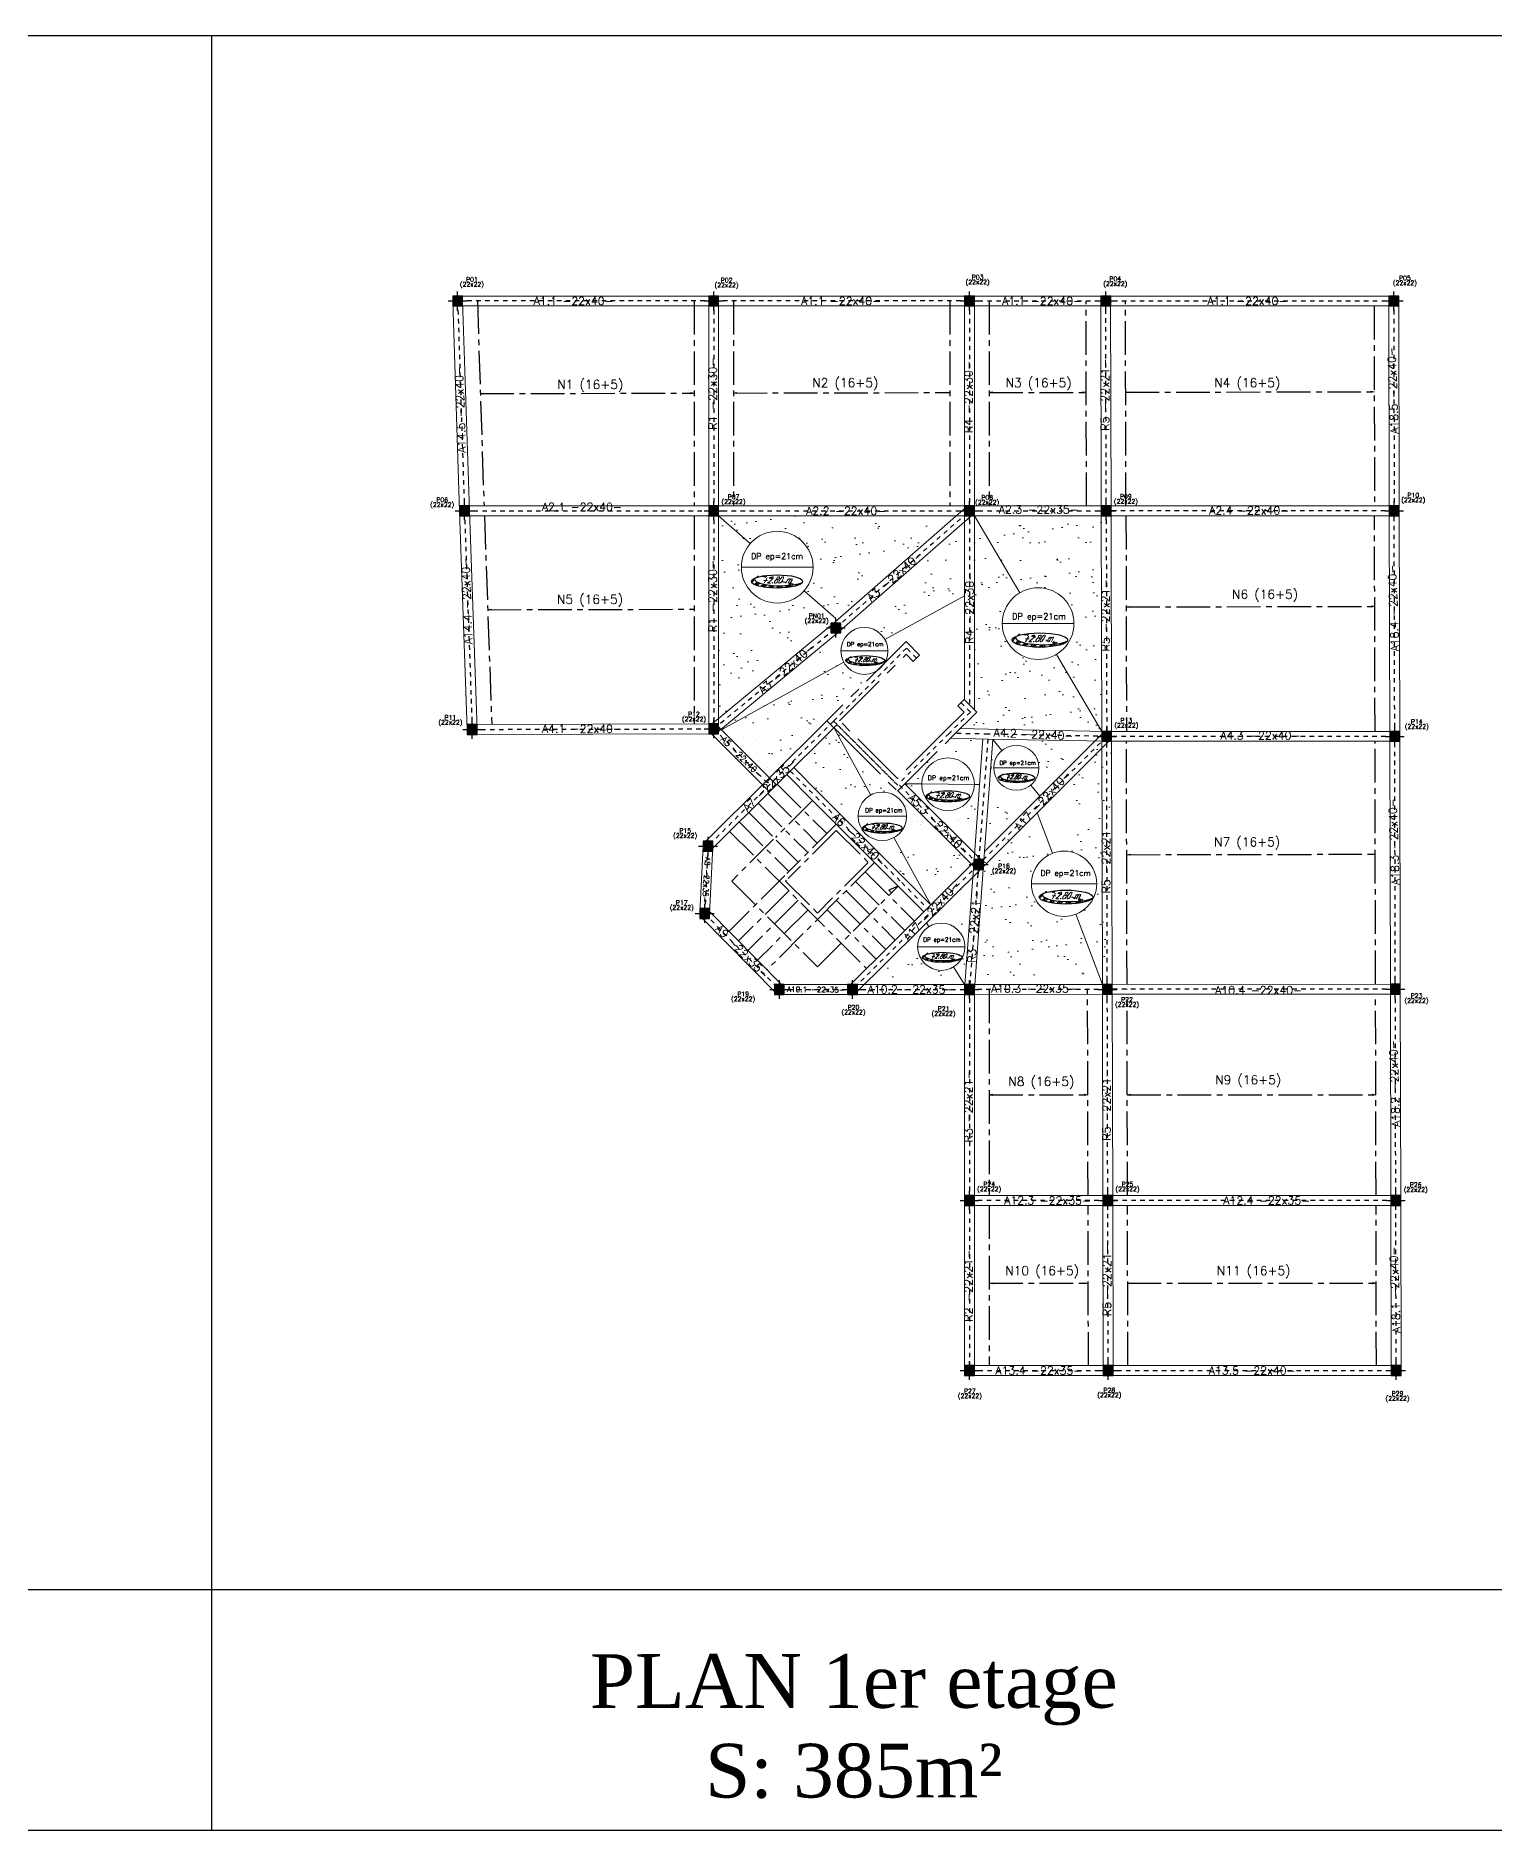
# Model space of a CAD drawing. Header units: millimetres. Extents: x 2068 to 2249, y 1667 to 1707.
# Drawn here: x 2124.68 to 2157.22, y 1667.4 to 1707.44 of the extents above; entities that cross this region are included whole.
import ezdxf
from ezdxf.enums import TextEntityAlignment as Align

# ---------------------------------------------------------------- set-up
doc = ezdxf.new("R2010")
doc.units = ezdxf.units.MM
for name, pattern in [('CENTER', [2, 1.25, -0.25, 0.25, -0.25]), ('CENTER2', [1.125, 0.75, -0.125, 0.125, -0.125]), ('CONTINU', [0])]:
    doc.linetypes.add(name, pattern=pattern)
for name, color, linetype in [('AXE', 1, 'CENTER'), ('Dalle Nervuree', 120, 'CONTINU'), ('Escalierr', 30, 'Continuous'), ('Poteaux', 7, 'Continuous'), ('texte poteau', 7, 'Continuous'), ('texte poutre', 7, 'Continuous'), ('Voiles', 6, 'CENTER')]:
    doc.layers.add(name, color=color, linetype=linetype)
for name, color, linetype, lineweight in [('dalle pleine', 170, 'Continuous', 20), ('Poutre', 50, 'Continuous', 20), ('Raidesseur', 3, 'Continuous', 20)]:
    doc.layers.add(name, color=color, linetype=linetype, lineweight=lineweight)
doc.styles.add('ROMANS', font='romans.shx', dxfattribs={"width": 0.65})
doc.styles.get("Standard").update_dxf_attribs({"font": 'arial.ttf'})
doc.styles.add('STYLE2', font='romanc.shx')
pattern_1 = [(37.5, (2095.3777, 1706.1646), (-0.025197, 0.7707295), [0, -0.608, 0, -0.68, 0, -0.65]), (7.5, (2095.3777, 1706.1646), (0.70791, 1.128858), [0, -0.328, 0, -0.548, 0, -0.21]), (327.5, (2094.8857, 1706.1646), (1.245657, 0.002264), [0, -0.2, 0, -0.72, 0, -0.94]), (317.5, (2094.8857, 1706.1646), (1.20245, 0.35107), [0, -0.1, 0, -0.472, 0, -0.54])]

# ---------------------------------------------------------------- blocks, each defined once
blk = doc.blocks.new('22x22')
at = {"layer": 'AXE', "linetype": 'Continuous', "true_color": 0x293189}
h = blk.add_hatch(color=177, dxfattribs=at)
h.dxf.hatch_style = 1
h.paths.add_polyline_path([(3053.938, 1761.828), (3053.828, 1761.828), (3053.828, 1761.718), (3053.938, 1761.718)])
h.paths.add_polyline_path([(3053.828, 1761.828), (3053.718, 1761.828), (3053.718, 1761.718), (3053.728, 1761.718), (3053.828, 1761.718), (3053.828, 1761.718)])
h.paths.add_polyline_path([(3053.828, 1761.718), (3053.728, 1761.718), (3053.718, 1761.718), (3053.718, 1761.608), (3053.828, 1761.608), (3053.828, 1761.618)])
h.paths.add_polyline_path([(3053.938, 1761.718), (3053.828, 1761.718), (3053.828, 1761.718), (3053.828, 1761.618), (3053.828, 1761.608), (3053.938, 1761.608)])
at = {"layer": 'Poteaux', "linetype": 'Continuous'}
for p, q in [((3053.618, 1761.718), (3053.728, 1761.718)), ((3053.728, 1761.718), (3053.828, 1761.718)), ((3053.828, 1761.828), (3053.828, 1761.928)), ((3053.828, 1761.718), (3053.828, 1761.828)), ((3053.828, 1761.718), (3053.938, 1761.718)), ((3053.828, 1761.618), (3053.828, 1761.718)), ((3053.828, 1761.508), (3053.828, 1761.618)), ((3053.938, 1761.718), (3054.038, 1761.718))]:
    blk.add_line(p, q, dxfattribs=at)
at = {"layer": 'Poteaux'}
blk.add_lwpolyline([(3053.938, 1761.608), (3053.938, 1761.828), (3053.718, 1761.828), (3053.718, 1761.608), (3053.938, 1761.608)], close=True, dxfattribs=at)
blk = doc.blocks.new('_ClosedBlank')
at = {"color": 0, "linetype": 'ByBlock', "lineweight": -2}
for p, q in [((-1, 0.17), (0, 0)), ((-1, 0.17), (-1, -0.17)), ((0, 0), (-1, -0.17))]:
    blk.add_line(p, q, dxfattribs=at)

msp = doc.modelspace()

# ---------------------------------------------------------------- hatches: boundary and pattern name
at = {"layer": 'dalle pleine', "linetype": 'Continuous'}
h = msp.add_hatch(dxfattribs=at)
h.set_pattern_fill('AR-SAND', scale=0.4)
h.set_pattern_definition(pattern_1)
h.paths.add_polyline_path([(2145.217, 1696.729), (2139.913, 1696.729), (2140.619, 1696.11, -0.692128), (2142.02, 1695.583, -0.181944), (2141.822, 1695.055), (2142.527, 1694.436), (2142.527, 1694.373)])
h.paths.add_polyline_path([(2142.417, 1694.278), (2142.417, 1694.336), (2142.486, 1694.336), (2142.527, 1694.373), (2142.527, 1694.436), (2141.822, 1695.055, -0.692128), (2140.42, 1695.583, -0.181944), (2140.619, 1696.11), (2139.913, 1696.729), (2139.913, 1692.207)])
h = msp.add_hatch(dxfattribs=at)
h.set_pattern_fill('AR-SAND', scale=0.4)
h.set_pattern_definition(pattern_1)
h.paths.add_polyline_path([(2145.62, 1696.729), (2146.634, 1695.013, -0.580692), (2147.841, 1694.324, -0.265269), (2147.448, 1693.635), (2148.462, 1691.918), (2148.451, 1696.729), (2148.45, 1696.729)])
h.paths.add_polyline_path([(2146.241, 1694.324, -0.265269), (2146.634, 1695.013), (2145.62, 1696.729), (2145.62, 1692.401), (2145.671, 1692.35), (2145.3, 1691.979), (2145.929, 1691.967), (2148.462, 1691.918), (2147.448, 1693.635, -0.580692)])
h.paths.add_polyline_path([(2148.681, 1693.565), (2148.681, 1695.451), (2148.407, 1695.451), (2148.407, 1693.565)], flags=9)
h = msp.add_hatch(dxfattribs=at)
h.set_pattern_fill('AR-SAND', scale=0.4)
h.set_pattern_definition(pattern_1)
h.paths.add_polyline_path([(2142.637, 1694.177), (2142.637, 1694.116), (2142.567, 1694.116), (2139.975, 1691.974), (2140.013, 1691.974), (2142.706, 1693.46, -0.126718), (2142.641, 1693.713, -0.775068), (2143.624, 1693.966), (2145.4, 1694.946), (2145.4, 1696.597)])
h.paths.add_polyline_path([(2140.815, 1692.603), (2142.213, 1693.827), (2142.036, 1694.028), (2140.639, 1692.804)], flags=24)
h = msp.add_hatch(dxfattribs=at)
h.set_pattern_fill('AR-SAND', scale=0.4)
h.set_pattern_definition(pattern_1)
h.paths.add_polyline_path([(2143.444, 1693.27, -0.431149), (2142.706, 1693.46), (2140.013, 1691.974), (2139.975, 1691.974), (2139.966, 1691.966), (2141.047, 1690.88), (2142.329, 1692.157), (2142.33, 1692.155)])
h = msp.add_hatch(dxfattribs=at)
h.set_pattern_fill('AR-SAND', scale=0.4)
h.set_pattern_definition(pattern_1)
h.paths.add_polyline_path([(2142.484, 1692.001), (2141.59, 1691.11), (2142.164, 1690.534), (2142.694, 1690.004), (2143.547, 1689.151), (2144.078, 1688.62), (2144.647, 1688.046), (2143.825, 1689.549, -0.569671), (2143.025, 1690.023, -0.274152), (2143.306, 1690.498)])
h = msp.add_hatch(dxfattribs=at)
h.set_pattern_fill('AR-SAND', scale=0.4)
h.set_pattern_definition(pattern_1)
h.paths.add_polyline_path([(2143.914, 1690.592), (2143.903, 1690.582), (2142.638, 1691.848), (2142.484, 1692.001), (2143.306, 1690.498, -0.569671), (2144.107, 1690.023, -0.274152), (2143.825, 1689.549), (2144.647, 1688.046), (2145.558, 1688.949)])
h = msp.add_hatch(dxfattribs=at)
h.set_pattern_fill('AR-SAND', scale=0.4)
h.set_pattern_definition(pattern_1)
h.paths.add_polyline_path([(2145.809, 1691.749), (2145.084, 1691.763), (2144.069, 1690.748), (2144.443, 1690.744, -1), (2145.62, 1690.733), (2145.734, 1690.732)])
h.paths.add_polyline_path([(2145.734, 1690.732), (2145.62, 1690.733, -1), (2144.443, 1690.744), (2144.069, 1690.748), (2145.622, 1689.196)])
h.paths.add_polyline_path([(2145.766, 1688.223), (2145.907, 1690.13), (2145.634, 1690.151), (2145.492, 1688.244)], flags=9)
h = msp.add_hatch(dxfattribs=at)
h.set_pattern_fill('AR-SAND', scale=0.4)
h.set_pattern_definition(pattern_1)
h.paths.add_polyline_path([(2148.682, 1691.696), (2148.462, 1691.696), (2145.833, 1689.067), (2145.824, 1688.944), (2145.824, 1688.838), (2145.816, 1688.838), (2145.628, 1686.269), (2148.475, 1686.271), (2147.88, 1687.836, -0.525051), (2146.893, 1688.517, -1), (2148.349, 1688.517, -0.311431), (2147.88, 1687.836), (2148.475, 1686.271), (2148.585, 1686.271), (2148.695, 1686.271)])
h.paths.add_polyline_path([(2148.693, 1688.161), (2148.693, 1690.047), (2148.419, 1690.047), (2148.419, 1688.161)], flags=25)
h = msp.add_hatch(dxfattribs=at)
h.set_pattern_fill('AR-SAND', scale=0.4)
h.set_pattern_definition(pattern_1)
h.paths.add_polyline_path([(2148.312, 1691.701), (2146.029, 1691.745), (2146.028, 1691.739), (2146.234, 1691.492, -0.63569), (2147.058, 1691.106, -0.222726), (2146.877, 1690.719), (2147.083, 1690.473)])
h.paths.add_polyline_path([(2147.083, 1690.473), (2146.877, 1690.719, -0.63569), (2146.053, 1691.106, -0.222726), (2146.234, 1691.492), (2146.028, 1691.739), (2145.845, 1689.235)])
h = msp.add_hatch(dxfattribs=at)
h.set_pattern_fill('AR-SAND', scale=0.4)
h.set_pattern_definition(pattern_1)
h.paths.add_polyline_path([(2145.583, 1688.663), (2144.553, 1687.643), (2144.604, 1687.561, -0.586883), (2145.407, 1687.112, -0.260332), (2145.156, 1686.664), (2145.399, 1686.269), (2145.407, 1686.269)])
h.paths.add_polyline_path([(2144.354, 1687.112, -0.260332), (2144.604, 1687.561), (2144.553, 1687.643), (2143.167, 1686.268), (2145.399, 1686.269), (2145.399, 1686.269), (2145.156, 1686.664, -0.586883)])
h.paths.add_polyline_path([(2145.766, 1688.223), (2145.907, 1690.13), (2145.634, 1690.151), (2145.492, 1688.244)], flags=9)
h = msp.add_hatch(dxfattribs=at)
h.set_pattern_fill('AR-SAND', scale=0.4)
h.set_pattern_definition(pattern_1)
h.paths.add_polyline_path([(2146.893, 1688.517, -0.311431), (2147.363, 1689.197), (2147.02, 1690.099), (2145.824, 1688.903), (2145.824, 1688.838), (2145.816, 1688.838), (2145.628, 1686.269), (2148.475, 1686.271), (2147.88, 1687.836, -0.525051)])
at = {"layer": 'texte poutre'}
h = msp.add_hatch(dxfattribs=at)
h.set_pattern_fill('GOST_GROUND', color=256, scale=0.013389, style=0)
h.set_pattern_definition([(45, (36576.64359, -4254.25171), (0.1893555743, -1e-17), [0.2677892213]), (45, (36576.68376, -4254.25171), (0.1893555743, -1e-17), [0.2677892213]), (45, (36576.72392, -4254.25171), (0.1893555743, -1e-17), [0.2677892213])])
edge = h.paths.add_edge_path()
edge.add_ellipse((2141.285, 1695.315), major_axis=(0.571, 0), ratio=0.257456, start_angle=171.1582, end_angle=330.0477, ccw=False)
edge.add_ellipse((2141.216, 1695.264), major_axis=(0.571, 0), ratio=0.257456, start_angle=150.0477, end_angle=351.1582)
h = msp.add_hatch(dxfattribs=at)
h.set_pattern_fill('GOST_GROUND', color=256, scale=0.014519, style=0)
h.set_pattern_definition([(45, (39487.42577, -4757.45031), (0.20532930636, -1e-17), [0.2903794898]), (45, (39487.46932, -4757.45031), (0.20532930636, -1e-17), [0.2903794898]), (45, (39487.51288, -4757.45031), (0.20532930636, -1e-17), [0.2903794898])])
edge = h.paths.add_edge_path()
edge.add_ellipse((2147.156, 1694.012), major_axis=(0.62, 0), ratio=0.257456, start_angle=171.1582, end_angle=330.0477, ccw=False)
edge.add_ellipse((2147.08, 1693.957), major_axis=(0.62, 0), ratio=0.257456, start_angle=150.0477, end_angle=351.1582)
h = msp.add_hatch(dxfattribs=at)
h.set_pattern_fill('GOST_GROUND', color=256, scale=0.010182, style=0)
h.set_pattern_definition([(45, (28328.62524, -2830.64285), (0.1439900482, -9e-18), [0.203632679]), (45, (28328.65578, -2830.64285), (0.1439900482, -9e-18), [0.203632679]), (45, (28328.68633, -2830.64285), (0.1439900482, -9e-18), [0.203632679])])
edge = h.paths.add_edge_path()
edge.add_ellipse((2143.239, 1693.535), major_axis=(0.435, 0), ratio=0.257456, start_angle=171.1582, end_angle=330.0477, ccw=False)
edge.add_ellipse((2143.186, 1693.497), major_axis=(0.435, 0), ratio=0.257456, start_angle=150.0477, end_angle=351.1582)
h = msp.add_hatch(dxfattribs=at)
h.set_pattern_fill('GOST_GROUND', color=256, scale=0.009597, style=0)
h.set_pattern_definition([(45, (26829.33959, -2573.6407), (0.13572713436, -9e-18), [0.1919471542]), (45, (26829.36838, -2573.6407), (0.13572713436, -9e-18), [0.1919471542]), (45, (26829.39717, -2573.6407), (0.13572713436, -9e-18), [0.1919471542])])
edge = h.paths.add_edge_path()
edge.add_ellipse((2146.609, 1690.916), major_axis=(0.41, 0), ratio=0.257456, start_angle=171.1582, end_angle=330.0477, ccw=False)
edge.add_ellipse((2146.56, 1690.88), major_axis=(0.41, 0), ratio=0.257456, start_angle=150.0477, end_angle=351.1582)
h = msp.add_hatch(dxfattribs=at)
h.set_pattern_fill('GOST_GROUND', color=256, scale=0.011383, style=0)
h.set_pattern_definition([(45, (31421.45971, -3367.7123), (0.1609869811, -1e-17), [0.227669972]), (45, (31421.49386, -3367.7123), (0.1609869811, -1e-17), [0.227669972]), (45, (31421.52801, -3367.7123), (0.1609869811, -1e-17), [0.227669972])])
edge = h.paths.add_edge_path()
edge.add_ellipse((2145.087, 1690.511), major_axis=(0.486, 0), ratio=0.257456, start_angle=171.1582, end_angle=330.0477, ccw=False)
edge.add_ellipse((2145.028, 1690.468), major_axis=(0.486, 0), ratio=0.257456, start_angle=150.0477, end_angle=351.1582)
h = msp.add_hatch(dxfattribs=at)
h.set_pattern_fill('GOST_GROUND', color=256, scale=0.010386, style=0)
h.set_pattern_definition([(45, (28855.03225, -2925.26134), (0.14688258585, -9e-18), [0.207723345]), (45, (28855.06341, -2925.26134), (0.14688258585, -9e-18), [0.207723345]), (45, (28855.09457, -2925.26134), (0.14688258585, -9e-18), [0.207723345])])
edge = h.paths.add_edge_path()
edge.add_ellipse((2143.622, 1689.801), major_axis=(0.443, 0), ratio=0.257456, start_angle=171.1582, end_angle=330.0477, ccw=False)
edge.add_ellipse((2143.568, 1689.761), major_axis=(0.443, 0), ratio=0.257456, start_angle=150.0477, end_angle=351.1582)
h = msp.add_hatch(dxfattribs=at)
h.set_pattern_fill('GOST_GROUND', color=256, scale=0.014053, style=0)
h.set_pattern_definition([(45, (38289.84764, -4556.17705), (0.19874077665, -1e-17), [0.2810619017]), (45, (38289.8898, -4556.17705), (0.19874077665, -1e-17), [0.2810619017]), (45, (38289.93196, -4556.17705), (0.19874077665, -1e-17), [0.2810619017])])
edge = h.paths.add_edge_path()
edge.add_ellipse((2147.738, 1688.273), major_axis=(0.6, 0), ratio=0.257456, start_angle=171.1582, end_angle=330.0477, ccw=False)
edge.add_ellipse((2147.665, 1688.22), major_axis=(0.6, 0), ratio=0.257456, start_angle=150.0477, end_angle=351.1582)
h = msp.add_hatch(dxfattribs=at)
h.set_pattern_fill('GOST_GROUND', color=256, scale=0.010281, style=0)
h.set_pattern_definition([(45, (28585.43937, -2881.33858), (0.14539280357, -9e-18), [0.2056164747]), (45, (28585.47022, -2881.33858), (0.14539280357, -9e-18), [0.2056164747]), (45, (28585.50106, -2881.33858), (0.14539280357, -9e-18), [0.2056164747])])
edge = h.paths.add_edge_path()
edge.add_ellipse((2144.954, 1686.914), major_axis=(0.439, 0), ratio=0.257456, start_angle=171.1582, end_angle=330.0477, ccw=False)
edge.add_ellipse((2144.9, 1686.875), major_axis=(0.439, 0), ratio=0.257456, start_angle=150.0477, end_angle=351.1582)

# ---------------------------------------------------------------- linework, layer by layer
for p, q in [((2128.595, 1707.44), (2098.505, 1707.44)), ((2128.595, 1707.44), (2128.595, 1667.396)), ((2158.685, 1707.44), (2128.595, 1707.44)), ((2128.595, 1707.44), (2128.595, 1667.396)), ((2098.505, 1672.769), (2128.595, 1672.769)), ((2128.595, 1672.769), (2158.685, 1672.769)), ((2098.505, 1667.396), (2128.595, 1667.396)), ((2128.595, 1667.396), (2158.685, 1667.396))]:
    msp.add_line(p, q)
at = {"layer": 'AXE', "linetype": 'CENTER2', "ltscale": 0.02}
for p, q in [((2139.803, 1701.524), (2134.089, 1701.524)), ((2134.089, 1701.524), (2134.241, 1696.839)), ((2145.51, 1701.524), (2139.803, 1701.524)), ((2139.803, 1701.524), (2139.803, 1696.839)), ((2145.51, 1701.524), (2145.51, 1696.839)), ((2145.51, 1701.524), (2154.977, 1701.524)), ((2148.561, 1696.839), (2148.55, 1701.524)), ((2154.977, 1701.523), (2154.987, 1696.839)), ((2134.241, 1696.839), (2139.803, 1696.839)), ((2134.241, 1696.839), (2134.241, 1696.839)), ((2134.241, 1696.839), (2134.414, 1691.962)), ((2139.803, 1696.839), (2145.51, 1696.839)), ((2139.803, 1696.839), (2139.803, 1696.839)), ((2139.803, 1696.839), (2139.803, 1691.974)), ((2142.527, 1694.226), (2145.51, 1696.839)), ((2145.51, 1696.839), (2148.561, 1696.839)), ((2145.51, 1696.839), (2145.51, 1696.839)), ((2145.51, 1696.839), (2145.51, 1692.511)), ((2154.987, 1696.839), (2148.561, 1696.839)), ((2148.561, 1696.839), (2148.572, 1691.806)), ((2154.999, 1691.806), (2154.987, 1696.839)), ((2139.803, 1691.974), (2142.527, 1694.226)), ((2142.477, 1692.149), (2144.104, 1693.776)), ((2144.328, 1693.552), (2144.104, 1693.776)), ((2145.53, 1692.35), (2145.053, 1691.873)), ((2145.53, 1692.35), (2145.318, 1692.562)), ((2134.414, 1691.962), (2139.803, 1691.974)), ((2134.414, 1691.962), (2134.414, 1691.962)), ((2142.477, 1692.149), (2139.675, 1689.359)), ((2139.803, 1691.974), (2139.803, 1691.974)), ((2139.803, 1691.974), (2141.046, 1690.724)), ((2142.477, 1692.149), (2143.903, 1690.723)), ((2145.053, 1691.873), (2143.921, 1690.741)), ((2145.927, 1691.857), (2145.192, 1691.871)), ((2148.572, 1691.806), (2145.927, 1691.857)), ((2148.572, 1691.806), (2145.714, 1688.948)), ((2145.919, 1691.747), (2145.714, 1688.948)), ((2148.585, 1686.161), (2148.572, 1691.806)), ((2154.999, 1691.806), (2148.572, 1691.806)), ((2148.572, 1691.806), (2148.572, 1691.806)), ((2155.012, 1686.165), (2154.999, 1691.806)), ((2141.046, 1690.724), (2141.046, 1690.724)), ((2145.714, 1688.948), (2143.921, 1690.741)), ((2139.675, 1689.359), (2139.602, 1687.852)), ((2145.714, 1688.948), (2142.9, 1686.158)), ((2145.714, 1688.948), (2145.509, 1686.159)), ((2145.714, 1688.948), (2145.714, 1688.948)), ((2139.602, 1687.852), (2141.267, 1686.157)), ((2141.267, 1686.157), (2142.9, 1686.158)), ((2141.267, 1686.157), (2141.267, 1686.157)), ((2142.9, 1686.158), (2145.509, 1686.159)), ((2142.9, 1686.158), (2142.9, 1686.158)), ((2148.585, 1686.161), (2145.509, 1686.159)), ((2145.509, 1686.159), (2145.51, 1681.449)), ((2145.509, 1686.159), (2145.509, 1686.159)), ((2155.012, 1686.165), (2148.585, 1686.161)), ((2148.595, 1681.449), (2148.585, 1686.161)), ((2148.585, 1686.161), (2148.585, 1686.161)), ((2155.022, 1681.449), (2155.012, 1686.165)), ((2148.595, 1681.449), (2145.51, 1681.449)), ((2145.51, 1681.449), (2145.51, 1677.653)), ((2145.51, 1681.449), (2145.51, 1681.449)), ((2148.604, 1677.654), (2148.595, 1681.449)), ((2155.022, 1681.449), (2148.595, 1681.449)), ((2148.595, 1681.449), (2148.595, 1681.449)), ((2155.031, 1677.654), (2155.022, 1681.449)), ((2145.51, 1677.653), (2148.604, 1677.654)), ((2145.51, 1677.653), (2145.51, 1677.653)), ((2148.604, 1677.654), (2155.031, 1677.654)), ((2148.604, 1677.654), (2148.604, 1677.654))]:
    msp.add_line(p, q, dxfattribs=at)
msp.add_lwpolyline([(2141.512, 1691.033), (2142.086, 1690.456), (2142.616, 1689.926), (2143.469, 1689.073), (2144, 1688.543), (2144.569, 1687.968)], dxfattribs=at)
at = {"layer": 'Dalle Nervuree', "linetype": 'CENTER2', "lineweight": 30}
for p, q in [((2134.529, 1701.538), (2134.677, 1696.949)), ((2139.363, 1701.524), (2139.363, 1696.949)), ((2140.243, 1701.524), (2140.243, 1696.949)), ((2145.07, 1701.524), (2145.07, 1696.949)), ((2145.95, 1701.524), (2145.95, 1696.949)), ((2148.121, 1696.949), (2148.11, 1701.523)), ((2149.001, 1696.949), (2148.99, 1701.525)), ((2154.537, 1701.413), (2154.547, 1696.949)), ((2134.596, 1699.456), (2139.363, 1699.467)), ((2140.243, 1699.469), (2145.07, 1699.479)), ((2145.95, 1699.481), (2148.115, 1699.485)), ((2148.995, 1699.487), (2154.541, 1699.499)), ((2134.685, 1696.729), (2134.85, 1692.073)), ((2139.363, 1696.729), (2139.363, 1692.083)), ((2148.121, 1696.838), (2148.121, 1696.839)), ((2149.001, 1696.729), (2149.012, 1691.916)), ((2154.559, 1691.916), (2154.547, 1696.729)), ((2149.006, 1694.695), (2154.552, 1694.707)), ((2134.759, 1694.634), (2139.363, 1694.644)), ((2149.025, 1686.271), (2149.012, 1691.696)), ((2154.571, 1686.275), (2154.559, 1691.696)), ((2149.018, 1689.165), (2154.565, 1689.177)), ((2145.949, 1686.159), (2145.95, 1681.559)), ((2148.155, 1681.559), (2148.145, 1686.16)), ((2149.025, 1686.161), (2149.025, 1686.162)), ((2149.035, 1681.559), (2149.025, 1686.051)), ((2154.582, 1681.559), (2154.572, 1686.055)), ((2145.95, 1683.806), (2148.15, 1683.806)), ((2149.03, 1683.807), (2154.577, 1683.807)), ((2149.035, 1681.449), (2149.035, 1681.45)), ((2145.95, 1681.339), (2145.95, 1677.763)), ((2148.164, 1677.763), (2148.156, 1681.339)), ((2149.044, 1677.764), (2149.036, 1681.339)), ((2154.59, 1677.764), (2154.582, 1681.339)), ((2145.95, 1679.601), (2148.16, 1679.601)), ((2149.04, 1679.601), (2154.586, 1679.602))]:
    msp.add_line(p, q, dxfattribs=at)
at = {"layer": 'dalle pleine', "linetype": 'Continuous'}
for p, q in [((2139.913, 1696.729), (2140.619, 1696.11)), ((2145.62, 1696.729), (2146.634, 1695.013)), ((2140.42, 1695.583), (2142.02, 1695.583)), ((2141.822, 1695.055), (2142.527, 1694.436)), ((2143.624, 1693.966), (2145.4, 1694.946)), ((2146.241, 1694.324), (2147.841, 1694.324)), ((2140.013, 1691.974), (2142.706, 1693.46)), ((2142.641, 1693.713), (2143.689, 1693.713)), ((2147.448, 1693.635), (2148.462, 1691.918)), ((2142.484, 1692.001), (2143.306, 1690.498)), ((2146.028, 1691.739), (2146.234, 1691.492)), ((2146.053, 1691.106), (2147.058, 1691.106)), ((2144.069, 1690.748), (2144.443, 1690.744)), ((2144.443, 1690.744), (2145.62, 1690.733)), ((2145.62, 1690.733), (2145.734, 1690.732)), ((2146.877, 1690.719), (2147.083, 1690.473)), ((2143.025, 1690.023), (2144.107, 1690.023)), ((2147.363, 1689.197), (2147.02, 1690.099)), ((2143.825, 1689.549), (2144.647, 1688.046)), ((2146.893, 1688.517), (2148.349, 1688.517)), ((2144.604, 1687.561), (2144.553, 1687.643)), ((2148.475, 1686.271), (2147.88, 1687.836)), ((2144.354, 1687.112), (2145.407, 1687.112)), ((2145.399, 1686.269), (2145.156, 1686.664))]:
    msp.add_line(p, q, dxfattribs=at)
for centre, radius in [((2141.22, 1695.583), 0.8), ((2147.041, 1694.324), 0.8), ((2143.165, 1693.713), 0.524), ((2146.555, 1691.106), 0.503), ((2145.031, 1690.739), 0.588), ((2143.566, 1690.023), 0.541), ((2147.621, 1688.517), 0.728), ((2144.88, 1687.112), 0.527)]:
    msp.add_circle(centre, radius, dxfattribs=at)
at = {"layer": 'Escalierr', "linetype": 'CENTER2', "lineweight": 30}
for p, q in [((2141.22, 1690.742), (2142.326, 1689.636)), ((2140.795, 1690.319), (2141.902, 1689.212)), ((2141.008, 1690.531), (2142.114, 1689.424)), ((2140.37, 1689.896), (2141.478, 1688.788)), ((2140.583, 1690.107), (2141.122, 1689.568)), ((2140.157, 1689.684), (2143.215, 1686.626)), ((2141.198, 1689.491), (2141.69, 1689)), ((2142.538, 1689.848), (2141.433, 1688.743)), ((2142.538, 1689.707), (2141.466, 1688.635)), ((2142.538, 1689.707), (2143.25, 1688.995)), ((2141.393, 1688.703), (2140.146, 1687.456)), ((2143.391, 1688.995), (2140.991, 1686.595)), ((2143.25, 1688.995), (2142.119, 1687.864)), ((2143.179, 1688.783), (2144.281, 1687.682)), ((2141.478, 1688.363), (2140.356, 1687.242)), ((2141.427, 1688.595), (2141.407, 1688.576)), ((2141.407, 1688.576), (2142.119, 1687.864)), ((2142.755, 1688.359), (2143.855, 1687.26)), ((2142.967, 1688.571), (2144.068, 1687.471)), ((2141.69, 1688.151), (2140.566, 1687.028)), ((2141.907, 1687.935), (2140.781, 1686.809)), ((2142.331, 1687.935), (2143.428, 1686.837)), ((2142.543, 1688.147), (2143.642, 1687.048))]:
    msp.add_line(p, q, dxfattribs=at)
for points in [[(2142.008, 1690.379), (2141.18, 1689.551)], [(2141.14, 1689.511), (2140.205, 1688.576), (2142.119, 1686.662), (2143.922, 1688.465), (2143.708, 1688.377), (2143.771, 1688.314)]]:
    msp.add_lwpolyline(points, dxfattribs=at)
at = {"layer": 'Poutre', "linetype": 'Continuous'}
for p, q in [((2133.979, 1701.52), (2134.131, 1696.836)), ((2134.199, 1701.634), (2154.867, 1701.634)), ((2134.199, 1701.527), (2134.351, 1696.843)), ((2134.199, 1701.414), (2154.867, 1701.414)), ((2154.867, 1701.414), (2154.877, 1696.949)), ((2155.087, 1701.414), (2155.097, 1696.949)), ((2134.131, 1696.835), (2134.304, 1691.958)), ((2134.241, 1696.949), (2139.803, 1696.949)), ((2134.241, 1696.729), (2139.803, 1696.729)), ((2134.351, 1696.843), (2134.523, 1691.966)), ((2139.803, 1696.949), (2145.51, 1696.949)), ((2139.803, 1696.729), (2145.51, 1696.729)), ((2142.455, 1694.309), (2145.437, 1696.922)), ((2142.6, 1694.144), (2145.582, 1696.757)), ((2145.4, 1696.839), (2145.4, 1692.621)), ((2145.51, 1696.949), (2148.561, 1696.949)), ((2145.51, 1696.729), (2148.561, 1696.729)), ((2145.62, 1696.839), (2145.62, 1692.401)), ((2154.987, 1696.949), (2148.561, 1696.949)), ((2154.987, 1696.729), (2148.561, 1696.729)), ((2154.889, 1691.806), (2154.877, 1696.839)), ((2155.109, 1691.807), (2155.097, 1696.84)), ((2139.733, 1692.059), (2142.457, 1694.311)), ((2139.873, 1691.889), (2142.598, 1694.142)), ((2134.413, 1692.072), (2139.802, 1692.084)), ((2134.414, 1691.852), (2139.803, 1691.864)), ((2142.4, 1692.227), (2139.598, 1689.437)), ((2139.725, 1691.896), (2141.046, 1690.569)), ((2142.555, 1692.071), (2139.753, 1689.281)), ((2139.881, 1692.051), (2141.202, 1690.724)), ((2145.929, 1691.967), (2145.3, 1691.979)), ((2148.494, 1691.884), (2145.845, 1689.235)), ((2148.574, 1691.916), (2145.929, 1691.967)), ((2154.999, 1691.916), (2148.572, 1691.916)), ((2145.925, 1691.747), (2145.084, 1691.763)), ((2148.65, 1691.729), (2145.791, 1688.87)), ((2148.57, 1691.696), (2145.925, 1691.747)), ((2154.999, 1691.696), (2148.572, 1691.696)), ((2154.902, 1686.165), (2154.889, 1691.806)), ((2155.122, 1686.165), (2155.109, 1691.807)), ((2145.791, 1689.026), (2144.069, 1690.748)), ((2145.636, 1688.87), (2143.914, 1690.592)), ((2139.565, 1689.364), (2139.492, 1687.858)), ((2139.785, 1689.354), (2139.712, 1687.847)), ((2145.668, 1689.058), (2145.636, 1689.026)), ((2145.636, 1689.026), (2142.822, 1686.236)), ((2145.791, 1688.87), (2142.977, 1686.08)), ((2139.68, 1687.929), (2141.314, 1686.267)), ((2139.523, 1687.775), (2141.189, 1686.08)), ((2141.267, 1686.267), (2142.9, 1686.268)), ((2142.9, 1686.268), (2145.509, 1686.269)), ((2148.585, 1686.271), (2145.509, 1686.269)), ((2155.011, 1686.275), (2148.585, 1686.271)), ((2141.267, 1686.047), (2142.9, 1686.048)), ((2142.9, 1686.048), (2145.51, 1686.049)), ((2148.585, 1686.051), (2145.51, 1686.049)), ((2155.012, 1686.055), (2148.585, 1686.051)), ((2154.912, 1681.449), (2154.902, 1686.165)), ((2155.132, 1681.45), (2155.122, 1686.165)), ((2148.595, 1681.559), (2145.51, 1681.559)), ((2155.022, 1681.559), (2148.595, 1681.559)), ((2154.921, 1677.654), (2154.912, 1681.449)), ((2155.141, 1677.654), (2155.132, 1681.45)), ((2148.595, 1681.339), (2145.51, 1681.339)), ((2155.022, 1681.339), (2148.595, 1681.339)), ((2145.51, 1677.763), (2148.604, 1677.764)), ((2145.51, 1677.543), (2148.604, 1677.544)), ((2148.604, 1677.764), (2155.031, 1677.764)), ((2148.604, 1677.544), (2155.031, 1677.544))]:
    msp.add_line(p, q, dxfattribs=at)
for points in [[(2141.59, 1691.11), (2142.164, 1690.534), (2142.694, 1690.004), (2143.547, 1689.151), (2144.078, 1688.62), (2144.647, 1688.046)], [(2141.434, 1690.955), (2142.008, 1690.379), (2142.538, 1689.848), (2143.391, 1688.995), (2143.922, 1688.465), (2144.491, 1687.891)]]:
    msp.add_lwpolyline(points, dxfattribs=at)
at = {"layer": 'Raidesseur', "linetype": 'Continuous'}
for p, q in [((2139.693, 1701.524), (2139.693, 1696.839)), ((2139.913, 1701.524), (2139.913, 1696.839)), ((2145.4, 1701.524), (2145.4, 1696.839)), ((2145.62, 1701.524), (2145.62, 1696.839)), ((2148.451, 1696.839), (2148.44, 1701.524)), ((2148.671, 1696.84), (2148.66, 1701.524)), ((2139.693, 1696.839), (2139.693, 1691.974)), ((2139.913, 1696.839), (2139.913, 1691.974)), ((2148.451, 1696.839), (2148.462, 1691.806)), ((2148.671, 1696.84), (2148.682, 1691.807)), ((2145.809, 1691.755), (2145.604, 1688.956)), ((2146.028, 1691.739), (2145.823, 1688.94)), ((2148.475, 1686.161), (2148.462, 1691.806)), ((2148.695, 1686.161), (2148.682, 1691.807)), ((2145.604, 1688.956), (2145.4, 1686.167)), ((2145.823, 1688.94), (2145.619, 1686.151)), ((2145.399, 1686.159), (2145.4, 1681.449)), ((2145.619, 1686.159), (2145.62, 1681.449)), ((2148.485, 1681.449), (2148.475, 1686.161)), ((2148.705, 1681.45), (2148.695, 1686.161)), ((2145.4, 1681.449), (2145.4, 1677.653)), ((2145.62, 1681.449), (2145.62, 1677.653)), ((2148.494, 1677.653), (2148.485, 1681.449)), ((2148.714, 1677.654), (2148.705, 1681.45))]:
    msp.add_line(p, q, dxfattribs=at)
at = {"layer": 'texte poutre'}
for centre, major_axis in [((2141.216, 1695.264), (0.571, 0)), ((2147.08, 1693.957), (0.62, 0)), ((2143.186, 1693.497), (0.435, 0)), ((2146.56, 1690.88), (0.41, 0)), ((2145.028, 1690.468), (0.486, 0)), ((2143.568, 1689.761), (0.443, 0)), ((2147.665, 1688.22), (0.6, 0)), ((2144.9, 1686.875), (0.439, 0))]:
    msp.add_ellipse(centre, major_axis=major_axis, ratio=0.257456, dxfattribs=at)
for centre, major_axis in [((2141.285, 1695.315), (0.571, 0)), ((2147.156, 1694.012), (0.62, 0)), ((2143.239, 1693.535), (0.435, 0)), ((2146.609, 1690.916), (0.41, 0)), ((2145.087, 1690.511), (0.486, 0)), ((2143.622, 1689.801), (0.443, 0)), ((2147.738, 1688.273), (0.6, 0)), ((2144.954, 1686.914), (0.439, 0))]:
    msp.add_ellipse(centre, major_axis=major_axis, ratio=0.257456, start_param=2.987275, end_param=5.760419, dxfattribs=at)
at = {"layer": 'Voiles'}
for p, q in [((2144.098, 1693.923), (2142.33, 1692.155)), ((2144.398, 1693.622), (2144.098, 1693.923)), ((2142.613, 1692.155), (2144.098, 1693.64)), ((2144.027, 1693.852), (2144.027, 1693.852)), ((2144.098, 1693.64), (2144.257, 1693.481)), ((2144.257, 1693.481), (2144.398, 1693.622)), ((2144.398, 1693.622), (2144.257, 1693.481)), ((2144.398, 1693.622), (2144.398, 1693.622)), ((2144.398, 1693.622), (2144.398, 1693.622)), ((2145.388, 1692.35), (2144.983, 1691.944)), ((2145.124, 1691.803), (2145.671, 1692.35)), ((2145.388, 1692.632), (2145.247, 1692.491)), ((2145.247, 1692.491), (2145.388, 1692.35)), ((2145.671, 1692.35), (2145.388, 1692.632)), ((2142.33, 1692.155), (2142.638, 1691.848)), ((2142.401, 1692.084), (2142.401, 1692.084)), ((2143.903, 1690.865), (2142.613, 1692.155)), ((2144.983, 1691.944), (2143.903, 1690.865)), ((2142.638, 1691.848), (2143.903, 1690.582)), ((2143.903, 1690.582), (2145.124, 1691.803))]:
    msp.add_line(p, q, dxfattribs=at)
at = {"layer": 'Voiles', "linetype": 'CENTER2', "ltscale": 0.02}
msp.add_line((2143.903, 1690.723), (2142.477, 1692.149), dxfattribs=at)

# ---------------------------------------------------------------- block references
at = {"layer": 'AXE', "color": 7, "linetype": 'Continuous'}
for p in [(-919.739, -60.194), (-914.025, -60.194), (-908.318, -60.194), (-905.277, -60.194), (-898.851, -60.194), (-919.587, -64.879), (-914.025, -64.879), (-908.318, -64.879), (-905.267, -64.879), (-898.84, -64.879), (-911.3, -67.492), (-919.414, -69.756), (-914.025, -69.744), (-905.256, -69.912), (-898.829, -69.912), (-914.152, -72.36), (-908.114, -72.77), (-914.226, -73.866), (-912.56, -75.561), (-910.928, -75.56), (-908.318, -75.559), (-905.243, -75.557), (-898.816, -75.553), (-908.318, -80.269), (-905.232, -80.269), (-898.806, -80.269), (-908.318, -84.065), (-905.224, -84.065), (-898.797, -84.064)]:
    msp.add_blockref('22x22', p, dxfattribs=at)
at = {"layer": 'Dalle Nervuree', "linetype": 'CENTER2', "lineweight": 30, "xscale": 0.075, "yscale": 0.075, "zscale": 0.075, "rotation": 180}
for p in [(2134.596, 1699.456), (2140.243, 1699.469), (2145.95, 1699.481), (2148.995, 1699.487), (2149.006, 1694.695), (2134.759, 1694.634), (2149.018, 1689.165), (2145.95, 1683.806), (2149.03, 1683.807), (2145.95, 1679.601), (2149.04, 1679.601)]:
    msp.add_blockref('_ClosedBlank', p, dxfattribs=at)
at = {"layer": 'Dalle Nervuree', "linetype": 'CENTER2', "lineweight": 30, "xscale": 0.075, "yscale": 0.075, "zscale": 0.075}
for p in [(2139.363, 1699.465), (2145.07, 1699.479), (2148.115, 1699.485), (2154.541, 1699.499), (2154.552, 1694.707), (2139.363, 1694.642), (2154.565, 1689.175), (2148.15, 1683.806), (2154.577, 1683.807), (2148.16, 1679.601), (2154.586, 1679.602)]:
    msp.add_blockref('_ClosedBlank', p, dxfattribs=at)

# ---------------------------------------------------------------- texts
at = {"extrusion": (-0.011624, -0.019204, 0.999748), "insert": (2142.928, 1671.325, -2.767), "char_height": 1.2, "width": 29.39781, "attachment_point": 2, "text_direction": (0.999932, 0.000373, 0.011634)}
msp.add_mtext('{\\fTimes New Roman|b0|i0|c0|p18;PLAN 1er etage\\PS: 385m²}', dxfattribs=at)
at = {"layer": 'texte poteau', "char_height": 0.1, "width": 0.7532, "attachment_point": 5, "line_spacing_factor": 0.65, "style": 'STYLE2'}
for s, insert in [('\\pxt10;P01\\P\\ptz;(22x22)', (2134.407, 1701.933)), ('\\pxt10;P02\\P\\ptz;(22x22)', (2140.09, 1701.916)), ('\\pxt10;P03\\P\\ptz;(22x22)', (2145.692, 1701.984)), ('\\pxt10;P04\\P\\ptz;(22x22)', (2148.764, 1701.947)), ('\\pxt10;P05\\P\\ptz;(22x22)', (2155.226, 1701.965)), ('\\pxt10;P06\\P\\ptz;(22x22)', (2133.745, 1697.017)), ('\\pxt10;P07\\P\\ptz;(22x22)', (2140.243, 1697.082)), ('\\pxt10;P08\\P\\ptz;(22x22)', (2145.906, 1697.068)), ('\\pxt10;P09\\P\\ptz;(22x22)', (2149, 1697.089)), ('\\pxt10;P10\\P\\ptz;(22x22)', (2155.413, 1697.121)), ('\\pxt10;PN01\\P\\ptz;(22x22)', (2142.101, 1694.425)), ('\\pxt10;P11\\P\\ptz;(22x22)', (2133.927, 1692.157)), ('\\pxt10;P12\\P\\ptz;(22x22)', (2139.363, 1692.231)), ('\\pxt10;P13\\P\\ptz;(22x22)', (2149.011, 1692.092)), ('\\pxt10;P14\\P\\ptz;(22x22)', (2155.49, 1692.066)), ('\\pxt10;P15\\P\\ptz;(22x22)', (2139.167, 1689.631)), ('\\pxt10;P16\\P\\ptz;(22x22)', (2146.28, 1688.843)), ('\\pxt10;P17\\P\\ptz;(22x22)', (2139.089, 1688.025)), ('\\pxt10;P19\\P\\ptz;(22x22)', (2140.46, 1685.986)), ('\\pxt10;P22\\P\\ptz;(22x22)', (2149.026, 1685.861)), ('\\pxt10;P23\\P\\ptz;(22x22)', (2155.484, 1685.948)), ('\\pxt10;P20\\P\\ptz;(22x22)', (2142.922, 1685.69)), ('\\pxt10;P21\\P\\ptz;(22x22)', (2144.932, 1685.659)), ('\\pxt10;P24\\P\\ptz;(22x22)', (2145.95, 1681.742)), ('\\pxt10;P25\\P\\ptz;(22x22)', (2149.035, 1681.742)), ('\\pxt10;P26\\P\\ptz;(22x22)', (2155.467, 1681.731)), ('\\pxt10;P27\\P\\ptz;(22x22)', (2145.519, 1677.126)), ('\\pxt10;P28\\P\\ptz;(22x22)', (2148.631, 1677.145)), ('\\pxt10;P29\\P\\ptz;(22x22)', (2155.062, 1677.069))]:
    msp.add_mtext(s, dxfattribs=dict(at, insert=insert))
at = {"layer": 'texte poutre', "style": 'STYLE2'}
for s, height, p in [('A1.1 -22x40-', 0.17856, (2136.675, 1701.524)), ('A1.1 -22x40-', 0.17856, (2142.645, 1701.524)), ('A1.1 -22x40-', 0.17856, (2147.129, 1701.524)), ('A1.1 -22x40-', 0.17856, (2151.71, 1701.524)), ('N1 (16+5)', 0.2, (2137.048, 1699.646)), ('N2 (16+5)', 0.2, (2142.739, 1699.685)), ('N3 (16+5)', 0.2, (2147.052, 1699.685)), ('N4 (16+5)', 0.2, (2151.708, 1699.685)), ('A2.1 -22x40-', 0.17856, (2136.862, 1696.929)), ('A2.2 -22x40-', 0.17856, (2142.759, 1696.839)), ('A2.3 -22x35-', 0.17856, (2147.055, 1696.868)), ('A2.4 -22x40-', 0.17856, (2151.751, 1696.849)), ('DP ep=21cm', 0.1293, (2141.216, 1695.807)), ('N6 (16+5)', 0.2, (2152.106, 1694.964)), ('N5 (16+5)', 0.2, (2137.042, 1694.852)), ('DP ep=21cm', 0.1346, (2147.061, 1694.463)), ('DP ep=21cm', 0.0911, (2143.183, 1693.85)), ('A4.1 -22x40-', 0.17856, (2136.862, 1691.977)), ('A4.3 -22x40-', 0.17856, (2152, 1691.826)), ('DP ep=21cm', 0.0901, (2146.585, 1691.2)), ('DP ep=21cm', 0.1039, (2145.043, 1690.864)), ('DP ep=21cm', 0.0926, (2143.599, 1690.141)), ('N7 (16+5)', 0.2, (2151.706, 1689.437)), ('DP ep=21cm', 0.1256, (2147.655, 1688.736)), ('DP ep=21cm', 0.0934, (2144.896, 1687.256)), ('A10.2 -22x35-', 0.17856, (2144.205, 1686.159)), ('A10.3 -22x35-', 0.17856, (2146.958, 1686.176)), ('A10.4 -22x40-', 0.17856, (2151.961, 1686.142)), ('N9 (16+5)', 0.2, (2151.729, 1684.127)), ('N8 (16+5)', 0.2, (2147.115, 1684.091)), ('A12.3 -22x35-', 0.17856, (2147.252, 1681.449)), ('A12.4 -22x35-', 0.17856, (2152.142, 1681.449)), ('N10 (16+5)', 0.2, (2147.131, 1679.869)), ('N11 (16+5)', 0.2, (2151.851, 1679.869)), ('A13.4 -22x35-', 0.17856, (2147.057, 1677.653)), ('A13.5 -22x40-', 0.17856, (2151.817, 1677.654))]:
    msp.add_text(s, height=height, dxfattribs=at).set_placement(p, align=Align.MIDDLE)
for s, height, rotation, p in [('A18.5 -22x40-', 0.17856, 92.0777, (2154.959, 1699.525)), ('A14.5 -22x40-', 0.17856, 92.0777, (2134.149, 1699.102)), ('R1 -22x30-', 0.1829, 90, (2139.78, 1699.454)), ('R4 -22x30-', 0.1829, 90, (2145.487, 1699.38)), ('R5 -22x21-', 0.1829, 90, (2148.533, 1699.433)), ('A3 -22x40-', 0.1786, 41.2219, (2143.846, 1695.383)), ('A14.4 -22x40-', 0.17856, 92.0777, (2134.294, 1694.825)), ('R1 -22x30-', 0.1829, 90, (2139.78, 1694.939)), ('R4 -22x30-', 0.1829, 90, (2145.51, 1694.675)), ('A18.4 -22x40-', 0.17856, 92.0777, (2154.97, 1694.669)), ('R5 -22x21-', 0.1829, 90, (2148.544, 1694.508)), ('A3 -22x40-', 0.1786, 41.2219, (2141.426, 1693.316)), ('A4.2 -22x40-', 0.17856, 357.3805, (2146.938, 1691.855)), ('A5 -22x40-', 0.1377, 314.867, (2140.425, 1691.349)), ('A7 -22x35-', 0.1786, 44.867, (2141.046, 1690.724)), ('A17 -22x40-', 0.17856, 47.1088, (2147.143, 1690.377)), ('A5.3 -22x40-', 0.17856, 314.7597, (2144.817, 1689.845)), ('A18.3 -22x40-', 0.17856, 92.0777, (2154.982, 1689.456)), ('A6 -22x40-', 0.1786, 314.971, (2143.043, 1689.5)), ('R5 -22x21-', 0.1829, 90, (2148.556, 1689.104)), ('A8 -22x35-', 0.1168, 266.4568, (2139.639, 1688.606)), ('A17 -22x40-', 0.17856, 47.3943, (2144.665, 1687.908)), ('R3 -22x21-', 0.1829, 85.7587, (2145.612, 1687.554)), ('A9 -22x35-', 0.1786, 314.497, (2140.435, 1687.005)), ('A10.1 -22x35-', 0.11926, 359.497, (2142.084, 1686.157)), ('A18.2 -22x40-', 0.17856, 92.0777, (2154.994, 1684.057)), ('R3 -22x21-', 0.1829, 90, (2145.487, 1683.549)), ('R5 -22x21-', 0.1829, 90, (2148.568, 1683.587)), ('R2 -22x21-', 0.1829, 90, (2145.487, 1679.545)), ('R5 -22x21-', 0.1829, 90, (2148.577, 1679.671)), ('A18.1 -22x40-', 0.17856, 92.0777, (2155.004, 1679.454))]:
    msp.add_text(s, height=height, rotation=rotation, dxfattribs=at).set_placement(p, align=Align.MIDDLE)
at = {"layer": 'texte poutre', "style": 'ROMANS', "oblique": 30, "width": 0.65}
for height, p in [(0.1373, (2140.867, 1695.228)), (0.1489, (2146.702, 1693.918)), (0.1044, (2142.921, 1693.47)), (0.0984, (2146.31, 1690.854)), (0.1168, (2144.731, 1690.437)), (0.1065, (2143.297, 1689.734)), (0.1441, (2147.299, 1688.183)), (0.1054, (2144.633, 1686.848))]:
    msp.add_text('+2.80 m', height=height, dxfattribs=at).set_placement(p)

doc.saveas('drawing.dxf')
